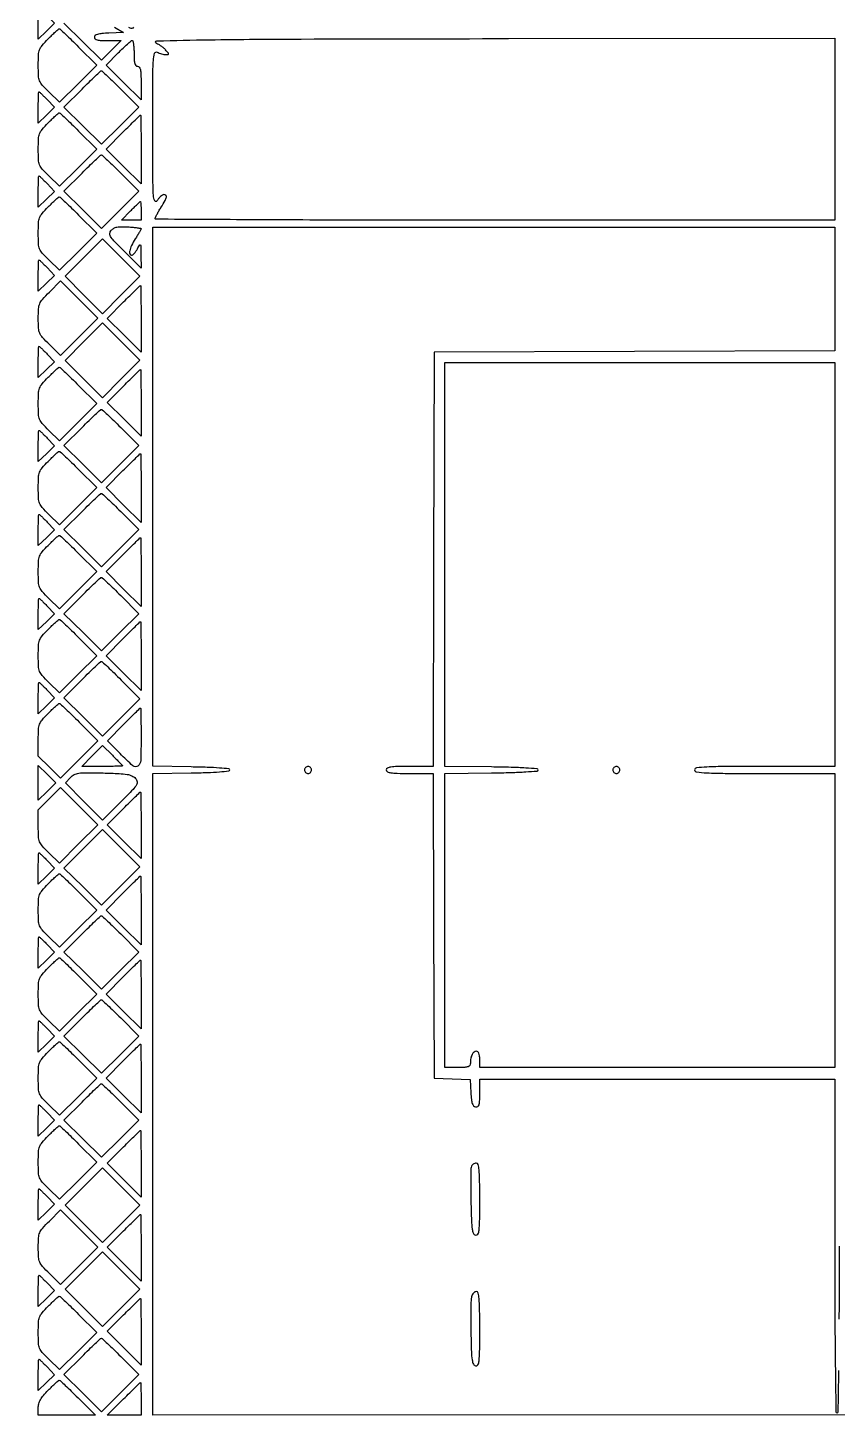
# Model space of a CAD drawing. Extents: x 0 to 836, y 5 to 589.
# Drawn here: x 349.4 to 378.8, y 167.4 to 217.9 of the extents above; entities that cross this region are included whole.
import ezdxf

# ---------------------------------------------------------------- set-up
doc = ezdxf.new("R2010")
doc.units = 0
doc.header["$MEASUREMENT"] = 0

msp = doc.modelspace()

# ---------------------------------------------------------------- linework, layer by layer
for points in [[(201.712326, 537.783562, -0.000001), (217.055896, 537.76491, -0.426088)], [(546.939, 229.3929, -0.000106), (546.943559, 250.949215, -0.000176), (546.957638, 269.095817, -0.000001), (546.976289, 285.583213, -0.415883)], [(836.0595, 588.6891), (420.497259, 588.710259, 0.000013), (261.145696, 588.714318, 0.000021), (126.989856, 588.708632), (4.934769, 588.698274, 0.19889), (4.878609, 588.675009, 0.198853), (4.855343, 588.618859), (4.83877, 516.273901, 0.000036), (4.826254, 436.744061, 0.000021), (4.8222, 342.282364), (4.8222, 95.946129), (4.469225, 95.920114, 0.031904), (4.160456, 95.877435, 0.315999), (4.075312, 95.787407, 0.415411), (4.137995, 95.703578, 0.035338), (4.43445, 95.6826), (4.8222, 95.6826), (4.8222, 50.2101), (4.8222, 4.7376), (420.462, 4.7376), (836.1018, 4.7376)], [(201.712326, 185.847562, -0.000001), (217.055896, 185.82891, -0.426088)], [(604.852986, 529.408162, -0.000002), (620.423836, 529.389509, -0.550615)], [(308.18842, 529.408162, -0.000002), (322.638019, 529.38951, -0.415836)], [(238.738155, 529.614638, -0.000002), (224.300981, 529.63329, -0.415836)], [(531.796111, 538.074638, -0.000002), (517.6951, 538.093291, -0.426056)], [(413.368417, 538.074638, -0.000002), (399.676779, 538.093291, -0.415815)], [(206.267293, 233.405114, -0.000001), (217.051222, 233.389599, -0.0589)], [(77.850638, 481.579418, -0.000002), (77.869294, 494.031443, -0.550517)], [(336.166934, 548.220763, -0.000002), (326.827688, 548.233536, -0.413812)], [(77.644162, 421.684687, -0.000002), (77.625507, 409.236574, -0.415775)], [(604.231838, 387.151416, -0.000003), (604.250494, 398.693431, -0.41574)], [(416.200272, 183.615063, 0.000001), (416.189899, 187.486097, 0.000001), (416.177627, 192.059154)], [(260.324089, 280.728444, -0.000002), (260.333986, 287.287743, -0.41377)], [(77.841889, 210.212758, -0.000002), (77.851786, 217.49274, -0.413814)], [(353.273145, 235.606241, -0.000004), (353.25667, 227.850838, -0.413589)], [(304.989363, 242.360362, -0.000006), (312.653939, 242.341698, -0.425725)], [(304.989363, 233.308162, -0.000006), (312.653939, 233.289498, -0.425725)], [(352.579214, 217.912934), (352.9089, 217.7181), (352.38015, 217.692913, 0.011248), (352.122863, 217.67485, 0.045136), (351.967906, 217.646204, 0.089857), (351.881538, 217.604244, 0.239244), (351.8514, 217.544863, 0.227905), (351.879407, 217.486609, 0.107026), (351.956075, 217.448506, 0.050365), (352.096914, 217.4276, 0.01168), (352.336606, 217.422), (352.821812, 217.422), (352.463877, 217.064066), (352.105943, 216.706131), (351.428715, 217.379387), (350.751487, 218.052643)], [(353.270384, 217.901997, -0.346729), (353.211727, 217.859963, -0.111313), (353.094453, 217.892098, -0.007532)], [(400.934201, 167.618892, -0.000078), (387.95445, 167.610158), (353.9664, 167.5926), (353.9664, 179.223054), (353.9664, 190.853509), (355.362472, 190.876704, 0.004643), (355.943113, 190.891746, 0.010469), (356.382578, 190.916436, 0.005218), (356.723991, 190.946386, 0.385812), (356.758545, 190.9845, 0.385812), (356.723991, 191.022614, 0.005218), (356.382578, 191.052564, 0.010469), (355.943113, 191.077254, 0.004643), (355.362472, 191.092296), (353.9664, 191.115491), (353.9664, 200.884746), (353.9664, 210.654), (366.318, 210.654), (378.6696, 210.654), (378.6696, 208.412572), (378.6696, 206.171145), (371.41515, 206.149522), (364.1607, 206.1279), (364.139093, 198.61965), (364.117486, 191.1114), (363.271943, 191.1114, 0.005166), (362.819594, 191.106726, 0.032087), (362.588474, 191.087076, 0.076343), (362.466882, 191.049282, 0.286755), (362.4264, 190.9845, 0.286733), (362.466877, 190.919719, 0.076357), (362.588448, 190.881925, 0.032093), (362.819529, 190.862274, 0.005168), (363.271787, 190.8576), (364.117175, 190.8576), (364.138937, 185.33745), (364.1607, 179.8173), (364.812232, 179.792665), (365.463764, 179.768031), (365.489032, 179.285888, 0.012725), (365.508281, 179.039002, 0.056096), (365.539421, 178.896626, 0.109743), (365.588698, 178.81553, 0.15577), (365.66235, 178.775569, 0.170556), (365.738259, 178.787026, 0.199387), (365.784316, 178.842883, 0.066037), (365.805758, 178.972433, 0.008037), (365.8104, 179.261197), (365.8104, 179.775), (372.24, 179.775), (378.6696, 179.775), (378.6696, 173.7261, 0.00093), (378.674526, 171.07674, 0.002567), (378.691046, 169.210575, 0.000369), (378.713027, 167.717741, 0.409692), (378.7542, 167.6772, 0.409692), (378.795373, 167.717741, 0.000369), (378.817354, 169.210575, 0.002567)], [(427.653, 133.4988), (410.8176, 133.4988), (393.9822, 133.4988), (393.9822, 138.1095), (393.9822, 142.7202), (410.7753, 142.7202, -0.000237), (417.214629, 142.717142, -0.000396), (422.635427, 142.707701, -0.000006), (427.550911, 142.695184, -0.413464)], [(421.159752, 167.644058, -0.00002), (411.728636, 167.630759, -0.000135)], [(378.833874, 171.07674, 0.00093), (378.8388, 173.7261)]]:
    msp.add_lwpolyline(points, format="xyb")
for points in [[(350.143068, 218.327151), (350.413726, 218.047902), (350.117363, 217.760655), (349.821, 217.473409), (349.821, 218.039904, -0.004253), (349.822848, 218.257123, -0.007083), (349.828551, 218.439992, -0.002006), (349.836282, 218.59652, -0.398667), (349.846704, 218.6064, -0.188495), (349.863384, 218.59988, -0.00261), (349.944364, 218.524371, -0.0069), (350.03747, 218.434183, -0.004436)], [(351.282391, 217.187421), (351.936113, 216.529843), (351.260042, 215.857737), (350.58397, 215.18563), (350.202485, 215.56003, -0.015273), (349.964025, 215.808805, -0.089715), (349.869131, 215.96195, -0.082348), (349.830023, 216.144128, -0.011783), (349.821, 216.526962, -0.011827), (349.829928, 216.904346, -0.077512), (349.867806, 217.089286, -0.087746), (349.958781, 217.243924, -0.017302), (350.177014, 217.482248, -0.006267), (350.31691, 217.621262, -0.009462), (350.442497, 217.738442, -0.00481), (350.550713, 217.833783, -0.180063), (350.580849, 217.845, -0.188828), (350.612553, 217.832584, -0.001635), (350.806653, 217.651836, -0.005399), (351.028355, 217.439484, -0.00342)], [(353.2896, 216.9567, 0.01212), (353.295236, 216.724225, 0.054498), (353.316518, 216.5901, 0.118311), (353.355965, 216.518197, 0.211442), (353.4165, 216.4914, -0.245499), (353.478977, 216.458757, -0.101128), (353.517859, 216.368378, -0.043125), (353.538283, 216.196842, -0.008078), (353.5434, 215.880167), (353.5434, 215.268935), (352.909171, 215.898931), (352.274941, 216.528928), (352.715931, 216.975464, -0.007015), (352.889725, 217.146574, -0.01046), (353.046867, 217.29083, -0.005822), (353.181938, 217.406952, -0.176412), (353.22326, 217.422, -0.353153), (353.249409, 217.400899, -0.017815), (353.270113, 217.285318, -0.022017), (353.284821, 217.135086, -0.013393)], [(378.6696, 214.2072), (378.6696, 210.9078), (366.3603, 210.9078, -0.000483), (361.640469, 210.912359, -0.000806), (357.667632, 210.926438, -0.000026), (354.078563, 210.945131, -0.424894), (354.05364, 210.97125, -0.10382), (354.063723, 211.010988, -0.007062), (354.11673, 211.115467, -0.009869), (354.184679, 211.238855, -0.007234), (354.264707, 211.3731, 0.009077), (354.414009, 211.625663, 0.07513), (354.46154, 211.749768, 0.279097), (354.440474, 211.811557, 0.176264), (354.366695, 211.8384, 0.147992), (354.315747, 211.822983, 0.039692), (354.248539, 211.770059, 0.036605), (354.178252, 211.694797, 0.030774), (354.115146, 211.60575, -0.606468), (354.038215, 211.611494, -0.087777), (353.991069, 211.812087, -0.012947), (353.972948, 212.419069, -0.000792), (353.968651, 214.231327, -0.000792), (353.970134, 216.09565, -0.013952), (353.988404, 216.698816, -0.056497), (354.033788, 216.961539, -0.476371), (354.130038, 217.001977, 0.031151), (354.20334, 216.968437, 0.022713), (354.28837, 216.940126, 0.023089), (354.371765, 216.920614, 0.045946), (354.43925, 216.9144, 0.027318), (354.522475, 216.91895, 0.392194), (354.540267, 216.939482, 0.169707), (354.525993, 216.976315, 0.007415), (354.433655, 217.08144, 0.032777), (354.362697, 217.150205, 0.022657), (354.274253, 217.218685, 0.022921), (354.182833, 217.27699, 0.042754), (354.103293, 217.31409, -0.826436), (354.119015, 217.410597, -0.003509), (356.02258, 217.450534, -0.002858), (359.338048, 217.477868, -0.000323), (366.84675, 217.491998), (378.6696, 217.5066)], [(352.805191, 215.664621), (353.458913, 215.007043), (352.782057, 214.334156), (352.1052, 213.661269), (351.428343, 214.334156), (350.751487, 215.007043), (351.405209, 215.664621, -0.00331), (351.659135, 215.916687, -0.005234), (351.880491, 216.129036, -0.001538), (352.074465, 216.310137, -0.189215), (352.1052, 216.3222, -0.189215), (352.135935, 216.310137, -0.001538), (352.329909, 216.129036, -0.005234), (352.551265, 215.916687, -0.00331)], [(350.143068, 215.281551), (350.413726, 215.002302), (350.117363, 214.715055), (349.821, 214.427809), (349.821, 214.994304, -0.004253), (349.822848, 215.211523, -0.007083), (349.828551, 215.394392, -0.002006), (349.836282, 215.55092, -0.398667), (349.846704, 215.5608, -0.188495), (349.863384, 215.55428, -0.00261), (349.944364, 215.478771, -0.0069), (350.03747, 215.388583, -0.004436)], [(351.282391, 214.141821), (351.936113, 213.484243), (351.260042, 212.812137), (350.58397, 212.14003), (350.202485, 212.51443, -0.015273), (349.964025, 212.763205, -0.089715), (349.869131, 212.91635, -0.082348), (349.830023, 213.098528, -0.011783), (349.821, 213.481362, -0.011827), (349.829928, 213.858746, -0.077512), (349.867806, 214.043686, -0.087746), (349.958781, 214.198324, -0.017302), (350.177014, 214.436648, -0.006267), (350.31691, 214.575662, -0.009462), (350.442497, 214.692842, -0.00481), (350.550713, 214.788183, -0.180063), (350.580849, 214.7994, -0.188828), (350.612553, 214.786984, -0.001635), (350.806653, 214.606236, -0.005399), (351.028355, 214.393884, -0.00342)], [(353.5434, 213.469067), (353.5434, 212.223335), (352.908836, 212.853664), (352.274272, 213.483992), (352.885569, 214.099396, -0.001781), (353.121604, 214.335331, -0.002887), (353.324132, 214.534025, -0.000473), (353.504261, 214.708385, -0.194441), (353.520133, 214.7148, -0.408354), (353.52966, 214.705462, -0.000343), (353.536565, 214.348866, -0.002919), (353.541728, 213.946743, -0.00175)], [(352.805191, 212.619021), (353.458913, 211.961443), (352.782057, 211.288556), (352.1052, 210.615669), (351.428343, 211.288556), (350.751487, 211.961443), (351.405209, 212.619021, -0.00331), (351.659135, 212.871087, -0.005234), (351.880491, 213.083436, -0.001538), (352.074465, 213.264537, -0.189215), (352.1052, 213.2766, -0.189215), (352.135935, 213.264537, -0.001538), (352.329909, 213.083436, -0.005234), (352.551265, 212.871087, -0.00331)], [(350.143068, 212.235951), (350.413726, 211.956702), (350.117363, 211.669455), (349.821, 211.382209), (349.821, 211.948704, -0.004253), (349.822848, 212.165923, -0.007083), (349.828551, 212.348792, -0.002006), (349.836282, 212.50532, -0.398667), (349.846704, 212.5152, -0.188495), (349.863384, 212.50868, -0.00261), (349.944364, 212.433171, -0.0069), (350.03747, 212.342983, -0.004436)], [(351.282391, 211.096221), (351.936113, 210.438643), (351.260042, 209.766537), (350.58397, 209.09443), (350.202485, 209.46883, -0.015273), (349.964025, 209.717605, -0.089715), (349.869131, 209.87075, -0.082348), (349.830023, 210.052928, -0.011783), (349.821, 210.435762, -0.011827), (349.829928, 210.813146, -0.077512), (349.867806, 210.998086, -0.087746), (349.958781, 211.152724, -0.017302), (350.177014, 211.391048, -0.006267), (350.31691, 211.530062, -0.009462), (350.442497, 211.647242, -0.00481), (350.550713, 211.742583, -0.180063), (350.580849, 211.7538, -0.188828), (350.612553, 211.741384, -0.001635), (350.806653, 211.560636, -0.005399), (351.028355, 211.348284, -0.00342)], [(353.5434, 211.2462), (353.5434, 210.9078), (353.187831, 210.9078), (352.832261, 210.9078), (353.1627, 211.2462, -0.003555), (353.291177, 211.375915, -0.005605), (353.403454, 211.485195, -0.001744), (353.501695, 211.57804, -0.190683), (353.518269, 211.5846, -0.386598), (353.52836, 211.575427, -0.005268), (353.536018, 211.485195, -0.011569), (353.541593, 211.375953, -0.006963)], [(353.5434, 210.602189, -0.126864), (353.537089, 210.577715, -0.003288), (353.481272, 210.47824, -0.006756), (353.412946, 210.362006, -0.00454), (353.3319, 210.231, 0.025049), (353.19802, 209.993336, 0.061946), (353.131596, 209.80507, 0.130355), (353.136772, 209.686966, 0.327994), (353.202298, 209.6388, 0.177438), (353.241886, 209.653306, 0.034656), (353.297214, 209.707141, 0.032905), (353.356085, 209.782372, 0.02529), (353.410411, 209.87145, -0.012625), (353.492997, 210.014915, -0.574033), (353.520821, 210.014387, -0.123941), (353.536261, 209.957031, -0.002262), (353.540013, 209.639529), (353.5434, 209.174959), (352.934616, 209.783743, -0.004494), (352.562619, 210.162487, -0.053184), (352.436276, 210.32489, -0.174377), (352.412657, 210.435918, -0.150946), (352.463115, 210.544413, -0.082848), (352.555353, 210.61757, -0.076652), (352.668818, 210.659273, -0.050258), (352.827705, 210.675019, -0.014935), (353.071899, 210.66732, -0.007161), (353.252678, 210.653608, -0.01181), (353.404897, 210.636234, -0.005486), (353.530352, 210.617499, -0.368315)], [(350.143068, 209.190351), (350.413726, 208.911102), (350.117363, 208.623855), (349.821, 208.336609), (349.821, 208.903104, -0.004253), (349.822848, 209.120323, -0.007083), (349.828551, 209.303192, -0.002006), (349.836282, 209.45972, -0.398667), (349.846704, 209.4696, -0.188495), (349.863384, 209.46308, -0.00261), (349.944364, 209.387571, -0.0069), (350.03747, 209.297383, -0.004436)], [(351.302626, 206.678932), (350.629581, 206.001917), (350.22529, 206.400128, -0.013387), (349.972973, 206.662324, -0.084315), (349.873, 206.817885, -0.086492), (349.831198, 206.996087, -0.014465), (349.821, 207.348514, -0.014722), (349.831332, 207.699345, -0.084513), (349.873133, 207.879899, -0.082122), (349.972733, 208.038759, -0.013485), (350.22093, 208.304723), (350.62086, 208.710759), (351.298265, 208.033353), (351.97567, 207.355948)], [(353.5434, 207.334179), (353.5434, 206.129359), (352.931552, 206.741207), (352.319704, 207.353054), (352.908133, 207.946027, -0.001863), (353.135411, 208.17336, -0.003015), (353.33059, 208.364814, -0.000515), (353.504031, 208.532558, -0.19431), (353.519981, 208.539, -0.408099), (353.529568, 208.529612, -0.000372), (353.536521, 208.185084, -0.003037), (353.541717, 207.796167, -0.001821)], [(350.143068, 206.060151), (350.413726, 205.780902), (350.117363, 205.493655), (349.821, 205.206409), (349.821, 205.772904, -0.004253), (349.822848, 205.990123, -0.007083), (349.828551, 206.172992, -0.002006), (349.836282, 206.32952, -0.398667), (349.846704, 206.3394, -0.188495), (349.863384, 206.33288, -0.00261), (349.944364, 206.257371, -0.0069), (350.03747, 206.167183, -0.004436)], [(351.282391, 204.920421), (351.936113, 204.262843), (351.260042, 203.590737), (350.58397, 202.91863), (350.202485, 203.29303, -0.015273), (349.964025, 203.541805, -0.089715), (349.869131, 203.69495, -0.082348), (349.830023, 203.877128, -0.011783), (349.821, 204.259962, -0.011827), (349.829928, 204.637346, -0.077512), (349.867806, 204.822286, -0.087746), (349.958781, 204.976924, -0.017302), (350.177014, 205.215248, -0.006267), (350.31691, 205.354262, -0.009462), (350.442497, 205.471442, -0.00481), (350.550713, 205.566783, -0.180063), (350.580849, 205.578, -0.188828), (350.612553, 205.565584, -0.001635), (350.806653, 205.384836, -0.005399), (351.028355, 205.172484, -0.00342)], [(378.6696, 198.4293), (378.6696, 191.1114), (376.1316, 191.1114, 0.001375), (374.696142, 191.107453, 0.011115), (374.03775, 191.089192, 0.01603), (373.65923, 191.058078, 0.381184), (373.5936, 190.9845, 0.381184), (373.65923, 190.910922, 0.01603), (374.03775, 190.879807, 0.011115), (374.696142, 190.861547, 0.001375), (376.1316, 190.8576), (378.6696, 190.8576), (378.6696, 185.5278), (378.6696, 180.198), (372.24, 180.198), (365.8104, 180.198), (365.8104, 180.4941, 0.026588), (365.803464, 180.624441, 0.06822), (365.780832, 180.71591, 0.11212), (365.743456, 180.770298, 0.188537), (365.692551, 180.7902, 0.175225), (365.604821, 180.758481, 0.101077), (365.533768, 180.669797, 0.074217), (365.487326, 180.532345, 0.044447), (365.472, 180.360281, -0.130288), (365.44966, 180.276003, -0.181192), (365.390208, 180.226526, -0.073959), (365.267863, 180.20326, -0.01007), (365.0067, 180.198), (364.5414, 180.198), (364.5414, 185.526048), (364.5414, 190.854097), (366.233523, 190.876998, 0.003718), (366.945252, 190.891925, 0.00876), (367.47574, 190.916305, 0.003789), (367.889842, 190.945765, 0.391375), (367.925646, 190.9845, 0.391375), (367.889842, 191.023235, 0.003789), (367.47574, 191.052695, 0.00876), (366.945252, 191.077075, 0.003718), (366.233523, 191.092002), (364.5414, 191.114903), (364.5414, 198.431052), (364.5414, 205.7472), (371.6055, 205.7472), (378.6696, 205.7472)], [(353.5434, 204.288579), (353.5434, 203.083759), (352.931552, 203.695607), (352.319704, 204.307454), (352.908133, 204.900427, -0.001863), (353.135411, 205.12776, -0.003015), (353.33059, 205.319214, -0.000515), (353.504031, 205.486958, -0.19431), (353.519981, 205.4934, -0.408099), (353.529568, 205.484012, -0.000372), (353.536521, 205.139484, -0.003037), (353.541717, 204.750567, -0.001821)], [(352.805191, 203.397621), (353.458913, 202.740043), (352.782057, 202.067156), (352.1052, 201.394269), (351.428343, 202.067156), (350.751487, 202.740043), (351.405209, 203.397621, -0.00331), (351.659135, 203.649687, -0.005234), (351.880491, 203.862036, -0.001538), (352.074465, 204.043137, -0.189215), (352.1052, 204.0552, -0.189215), (352.135935, 204.043137, -0.001538), (352.329909, 203.862036, -0.005234), (352.551265, 203.649687, -0.00331)], [(350.143068, 203.014551), (350.413726, 202.735302), (350.117363, 202.448055), (349.821, 202.160809), (349.821, 202.727304, -0.004253), (349.822848, 202.944523, -0.007083), (349.828551, 203.127392, -0.002006), (349.836282, 203.28392, -0.398667), (349.846704, 203.2938, -0.188495), (349.863384, 203.28728, -0.00261), (349.944364, 203.211771, -0.0069), (350.03747, 203.121583, -0.004436)], [(351.282391, 201.874821), (351.936113, 201.217243), (351.260042, 200.545137), (350.58397, 199.87303), (350.202485, 200.24743, -0.015273), (349.964025, 200.496205, -0.089715), (349.869131, 200.64935, -0.082348), (349.830023, 200.831528, -0.011783), (349.821, 201.214362, -0.011827), (349.829928, 201.591746, -0.077512), (349.867806, 201.776686, -0.087746), (349.958781, 201.931324, -0.017302), (350.177014, 202.169648, -0.006267), (350.31691, 202.308662, -0.009462), (350.442497, 202.425842, -0.00481), (350.550713, 202.521183, -0.180063), (350.580849, 202.5324, -0.188828), (350.612553, 202.519984, -0.001635), (350.806653, 202.339236, -0.005399), (351.028355, 202.126884, -0.00342)], [(353.5434, 201.202067), (353.5434, 199.956335), (352.908836, 200.586664), (352.274272, 201.216992), (352.885569, 201.832396, -0.001781), (353.121604, 202.068331, -0.002887), (353.324132, 202.267025, -0.000473), (353.504261, 202.441385, -0.194441), (353.520133, 202.4478, -0.408354), (353.52966, 202.438462, -0.000343), (353.536565, 202.081866, -0.002919), (353.541728, 201.679743, -0.00175)], [(352.805191, 200.352021), (353.458913, 199.694443), (352.782057, 199.021556), (352.1052, 198.348669), (351.428343, 199.021556), (350.751487, 199.694443), (351.405209, 200.352021, -0.00331), (351.659135, 200.604087, -0.005234), (351.880491, 200.816436, -0.001538), (352.074465, 200.997537, -0.189215), (352.1052, 201.0096, -0.189215), (352.135935, 200.997537, -0.001538), (352.329909, 200.816436, -0.005234), (352.551265, 200.604087, -0.00331)], [(350.143068, 199.968951), (350.413726, 199.689702), (350.117363, 199.402455), (349.821, 199.115209), (349.821, 199.681704, -0.004253), (349.822848, 199.898923, -0.007083), (349.828551, 200.081792, -0.002006), (349.836282, 200.23832, -0.398667), (349.846704, 200.2482, -0.188495), (349.863384, 200.24168, -0.00261), (349.944364, 200.166171, -0.0069), (350.03747, 200.075983, -0.004436)], [(351.282391, 198.829221), (351.936113, 198.171643), (351.260042, 197.499537), (350.58397, 196.82743), (350.202485, 197.20183, -0.015273), (349.964025, 197.450605, -0.089715), (349.869131, 197.60375, -0.082348), (349.830023, 197.785928, -0.011783), (349.821, 198.168762, -0.011827), (349.829928, 198.546146, -0.077512), (349.867806, 198.731086, -0.087746), (349.958781, 198.885724, -0.017302), (350.177014, 199.124048, -0.006267), (350.31691, 199.263062, -0.009462), (350.442497, 199.380242, -0.00481), (350.550713, 199.475583, -0.180063), (350.580849, 199.4868, -0.188828), (350.612553, 199.474384, -0.001635), (350.806653, 199.293636, -0.005399), (351.028355, 199.081284, -0.00342)], [(353.5434, 198.156467), (353.5434, 196.910735), (352.908836, 197.541064), (352.274272, 198.171392), (352.885569, 198.786796, -0.001781), (353.121604, 199.022731, -0.002887), (353.324132, 199.221425, -0.000473), (353.504261, 199.395785, -0.194441), (353.520133, 199.4022, -0.408354), (353.52966, 199.392862, -0.000343), (353.536565, 199.036266, -0.002919), (353.541728, 198.634143, -0.00175)], [(352.805191, 197.306421), (353.458913, 196.648843), (352.782057, 195.975956), (352.1052, 195.303069), (351.428343, 195.975956), (350.751487, 196.648843), (351.405209, 197.306421, -0.00331), (351.659135, 197.558487, -0.005234), (351.880491, 197.770836, -0.001538), (352.074465, 197.951937, -0.189215), (352.1052, 197.964, -0.189215), (352.135935, 197.951937, -0.001538), (352.329909, 197.770836, -0.005234), (352.551265, 197.558487, -0.00331)], [(350.143068, 196.923351), (350.413726, 196.644102), (350.117363, 196.356855), (349.821, 196.069609), (349.821, 196.636104, -0.004253), (349.822848, 196.853323, -0.007083), (349.828551, 197.036192, -0.002006), (349.836282, 197.19272, -0.398667), (349.846704, 197.2026, -0.188495), (349.863384, 197.19608, -0.00261), (349.944364, 197.120571, -0.0069), (350.03747, 197.030383, -0.004436)], [(351.282391, 195.783621), (351.936113, 195.126043), (351.260042, 194.453937), (350.58397, 193.78183), (350.202485, 194.15623, -0.015273), (349.964025, 194.405005, -0.089715), (349.869131, 194.55815, -0.082348), (349.830023, 194.740328, -0.011783), (349.821, 195.123162, -0.011827), (349.829928, 195.500546, -0.077512), (349.867806, 195.685486, -0.087746), (349.958781, 195.840124, -0.017302), (350.177014, 196.078448, -0.006267), (350.31691, 196.217462, -0.009462), (350.442497, 196.334642, -0.00481), (350.550713, 196.429983, -0.180063), (350.580849, 196.4412, -0.188828), (350.612553, 196.428784, -0.001635), (350.806653, 196.248036, -0.005399), (351.028355, 196.035684, -0.00342)], [(353.5434, 195.110867), (353.5434, 193.865135), (352.908836, 194.495464), (352.274272, 195.125792), (352.885569, 195.741196, -0.001781), (353.121604, 195.977131, -0.002887), (353.324132, 196.175825, -0.000473), (353.504261, 196.350185, -0.194441), (353.520133, 196.3566, -0.408354), (353.52966, 196.347262, -0.000343), (353.536565, 195.990666, -0.002919), (353.541728, 195.588543, -0.00175)], [(352.8243, 194.2416), (353.497131, 193.5648), (352.824192, 192.887891), (352.151253, 192.210982), (351.451428, 192.907171), (350.751604, 193.603361), (351.405267, 194.26088, -0.00331), (351.659171, 194.512923, -0.005234), (351.880509, 194.725254, -0.001538), (352.074465, 194.906337, -0.189214), (352.1052, 194.9184, -0.189541), (352.135986, 194.906295, -0.001457), (352.335522, 194.71959, -0.005093), (352.563047, 194.501036, -0.003216)], [(350.143068, 193.877751), (350.413726, 193.598502), (350.117363, 193.311255), (349.821, 193.024009), (349.821, 193.590504, -0.004253), (349.822848, 193.807723, -0.007083), (349.828551, 193.990592, -0.002006), (349.836282, 194.14712, -0.398667), (349.846704, 194.157, -0.188495), (349.863384, 194.15048, -0.00261), (349.944364, 194.074971, -0.0069), (350.03747, 193.984783, -0.004436)], [(351.3015, 192.7188), (351.974331, 192.042), (351.301956, 191.365658), (350.629581, 190.689317), (350.22529, 191.087528), (349.821, 191.485739), (349.821, 192.077917, -0.011843), (349.829934, 192.455026, -0.077526), (349.867821, 192.639923, -0.087718), (349.958804, 192.794552, -0.0173), (350.177014, 193.032848, -0.006267), (350.31691, 193.171862, -0.009462), (350.442497, 193.289042, -0.00481), (350.550713, 193.384383, -0.180063), (350.580849, 193.3956, -0.189167), (350.612607, 193.383139, -0.00155), (350.812266, 193.19679, -0.005254), (351.040137, 192.978233, -0.003323)], [(353.5434, 192.1689, -0.008463), (353.529099, 191.324035, -0.222663), (353.42865, 191.127277, -0.360722), (353.250874, 191.132932, -0.016866), (352.78169, 191.577014), (352.32186, 192.042627), (352.909211, 192.634514, -0.001866), (353.136076, 192.86143, -0.003021), (353.330907, 193.052533, -0.000517), (353.504032, 193.219959, -0.194299), (353.519981, 193.2264, -0.407181), (353.529558, 193.217051, -0.000482), (353.536521, 192.915759, -0.00346), (353.541717, 192.574397, -0.002075)], [(352.8666, 191.136086, -0.403157), (352.856922, 191.126034, -0.0011), (352.65019, 191.118651, -0.005234), (352.412376, 191.113174, -0.00314), (352.129886, 191.1114), (351.393171, 191.1114), (351.766964, 191.492267), (352.140756, 191.873133), (352.503678, 191.516952, -0.00324), (352.642796, 191.378637, -0.005133), (352.759992, 191.258148, -0.001471), (352.8601, 191.152469, -0.191126)], [(359.4654, 190.9845, 0.099038), (359.475088, 190.93607, 0.097945), (359.502677, 190.894877, 0.097945), (359.54387, 190.867288, 0.099038), (359.5923, 190.8576, 0.099038), (359.64073, 190.867288, 0.097945), (359.681923, 190.894877, 0.097945), (359.709512, 190.93607, 0.099038), (359.7192, 190.9845, 0.099038), (359.709512, 191.03293, 0.097945), (359.681923, 191.074123, 0.097945), (359.64073, 191.101712, 0.099038), (359.5923, 191.1114, 0.099038), (359.54387, 191.101712, 0.097945), (359.502677, 191.074123, 0.097945), (359.475088, 191.03293, 0.099038)], [(370.6326, 190.9845, 0.099038), (370.642288, 190.93607, 0.097945), (370.669877, 190.894877, 0.097945), (370.71107, 190.867288, 0.099038), (370.7595, 190.8576, 0.099038), (370.80793, 190.867288, 0.097945), (370.849123, 190.894877, 0.097945), (370.876712, 190.93607, 0.099038), (370.8864, 190.9845, 0.099038), (370.876712, 191.03293, 0.097945), (370.849123, 191.074123, 0.097945), (370.80793, 191.101712, 0.099038), (370.7595, 191.1114, 0.099038), (370.71107, 191.101712, 0.097945), (370.669877, 191.074123, 0.097945), (370.642288, 191.03293, 0.099038)], [(353.339792, 190.679679, -0.131196), (353.401618, 190.55936, -0.194456), (353.381764, 190.443947, -0.054259), (353.251244, 190.276772, -0.003526), (352.818461, 189.837843), (352.14487, 189.164252), (351.473642, 189.839441), (350.802413, 190.51463), (350.983085, 190.707265, -0.079691), (351.122798, 190.815337, -0.09037), (351.28346, 190.868416, -0.037379), (351.546771, 190.885322, -0.003768), (352.175645, 190.873912, -0.004696), (352.750166, 190.853756, -0.030225), (353.039014, 190.823347, -0.063652), (353.214562, 190.770491, -0.104286)], [(351.28117, 188.300552), (350.585322, 187.604704), (350.203161, 187.979766, -0.015217), (349.964161, 188.229049, -0.089705), (349.869165, 188.382275, -0.082422), (349.830026, 188.564493, -0.011777), (349.821, 188.947658), (349.821, 189.540488), (350.22093, 189.946523), (350.62086, 190.352559), (351.298939, 189.674479), (351.977018, 188.9964)], [(353.5434, 188.975979), (353.5434, 187.771159), (352.931552, 188.383007), (352.319704, 188.994854), (352.908133, 189.587827, -0.001863), (353.135411, 189.81516, -0.003015), (353.33059, 190.006614, -0.000515), (353.504031, 190.174358, -0.19431), (353.519981, 190.1808, -0.408099), (353.529568, 190.171412, -0.000372), (353.536521, 189.826884, -0.003037), (353.541717, 189.437967, -0.001821)], [(350.143068, 187.701951), (350.413726, 187.422702), (350.117363, 187.135455), (349.821, 186.848209), (349.821, 187.414704, -0.004253), (349.822848, 187.631923, -0.007083), (349.828551, 187.814792, -0.002006), (349.836282, 187.97132, -0.398667), (349.846704, 187.9812, -0.188495), (349.863384, 187.97468, -0.00261), (349.944364, 187.899171, -0.0069), (350.03747, 187.808983, -0.004436)], [(351.282391, 186.562221), (351.936113, 185.904643), (351.260042, 185.232537), (350.58397, 184.56043), (350.202485, 184.93483, -0.015273), (349.964025, 185.183605, -0.089715), (349.869131, 185.33675, -0.082348), (349.830023, 185.518928, -0.011783), (349.821, 185.901762, -0.011827), (349.829928, 186.279146, -0.077512), (349.867806, 186.464086, -0.087746), (349.958781, 186.618724, -0.017302), (350.177014, 186.857048, -0.006267), (350.31691, 186.996062, -0.009462), (350.442497, 187.113242, -0.00481), (350.550713, 187.208583, -0.180063), (350.580849, 187.2198, -0.188828), (350.612553, 187.207384, -0.001635), (350.806653, 187.026636, -0.005399), (351.028355, 186.814284, -0.00342)], [(353.5434, 185.889467), (353.5434, 184.643735), (352.908836, 185.274064), (352.274272, 185.904392), (352.885569, 186.519796, -0.001781), (353.121604, 186.755731, -0.002887), (353.324132, 186.954425, -0.000473), (353.504261, 187.128785, -0.194441), (353.520133, 187.1352, -0.408354), (353.52966, 187.125862, -0.000343), (353.536565, 186.769266, -0.002919), (353.541728, 186.367143, -0.00175)], [(352.805191, 185.039421), (353.458913, 184.381843), (352.782057, 183.708956), (352.1052, 183.036069), (351.428343, 183.708956), (350.751487, 184.381843), (351.405209, 185.039421, -0.00331), (351.659135, 185.291487, -0.005234), (351.880491, 185.503836, -0.001538), (352.074465, 185.684937, -0.189215), (352.1052, 185.697, -0.189215), (352.135935, 185.684937, -0.001538), (352.329909, 185.503836, -0.005234), (352.551265, 185.291487, -0.00331)], [(350.143068, 184.656351), (350.413726, 184.377102), (350.117363, 184.089855), (349.821, 183.802609), (349.821, 184.369104, -0.004253), (349.822848, 184.586323, -0.007083), (349.828551, 184.769192, -0.002006), (349.836282, 184.92572, -0.398667), (349.846704, 184.9356, -0.188495), (349.863384, 184.92908, -0.00261), (349.944364, 184.853571, -0.0069), (350.03747, 184.763383, -0.004436)], [(351.282391, 183.516621), (351.936113, 182.859043), (351.260042, 182.186937), (350.58397, 181.51483), (350.202485, 181.88923, -0.015273), (349.964025, 182.138005, -0.089715), (349.869131, 182.29115, -0.082348), (349.830023, 182.473328, -0.011783), (349.821, 182.856162, -0.011827), (349.829928, 183.233546, -0.077512), (349.867806, 183.418486, -0.087746), (349.958781, 183.573124, -0.017302), (350.177014, 183.811448, -0.006267), (350.31691, 183.950462, -0.009462), (350.442497, 184.067642, -0.00481), (350.550713, 184.162983, -0.180063), (350.580849, 184.1742, -0.188828), (350.612553, 184.161784, -0.001635), (350.806653, 183.981036, -0.005399), (351.028355, 183.768684, -0.00342)], [(353.5434, 182.843867), (353.5434, 181.598135), (352.908836, 182.228464), (352.274272, 182.858792), (352.885569, 183.474196, -0.001781), (353.121604, 183.710131, -0.002887), (353.324132, 183.908825, -0.000473), (353.504261, 184.083185, -0.194441), (353.520133, 184.0896, -0.408354), (353.52966, 184.080262, -0.000343), (353.536565, 183.723666, -0.002919), (353.541728, 183.321543, -0.00175)], [(352.805191, 181.993821), (353.458913, 181.336243), (352.782057, 180.663356), (352.1052, 179.990469), (351.428343, 180.663356), (350.751487, 181.336243), (351.405209, 181.993821, -0.00331), (351.659135, 182.245887, -0.005234), (351.880491, 182.458236, -0.001538), (352.074465, 182.639337, -0.189215), (352.1052, 182.6514, -0.189215), (352.135935, 182.639337, -0.001538), (352.329909, 182.458236, -0.005234), (352.551265, 182.245887, -0.00331)], [(350.143068, 181.610751), (350.413726, 181.331502), (350.117363, 181.044255), (349.821, 180.757009), (349.821, 181.323504, -0.004253), (349.822848, 181.540723, -0.007083), (349.828551, 181.723592, -0.002006), (349.836282, 181.88012, -0.398667), (349.846704, 181.89, -0.188495), (349.863384, 181.88348, -0.00261), (349.944364, 181.807971, -0.0069), (350.03747, 181.717783, -0.004436)], [(351.282391, 180.471021), (351.936113, 179.813443), (351.260042, 179.141337), (350.58397, 178.46923), (350.202485, 178.84363, -0.015273), (349.964025, 179.092405, -0.089715), (349.869131, 179.24555, -0.082348), (349.830023, 179.427728, -0.011783), (349.821, 179.810562, -0.011827), (349.829928, 180.187946, -0.077512), (349.867806, 180.372886, -0.087746), (349.958781, 180.527524, -0.017302), (350.177014, 180.765848, -0.006267), (350.31691, 180.904862, -0.009462), (350.442497, 181.022042, -0.00481), (350.550713, 181.117383, -0.180063), (350.580849, 181.1286, -0.188828), (350.612553, 181.116184, -0.001635), (350.806653, 180.935436, -0.005399), (351.028355, 180.723084, -0.00342)], [(353.5434, 179.798267), (353.5434, 178.552535), (352.908836, 179.182864), (352.274272, 179.813192), (352.885569, 180.428596, -0.001781), (353.121604, 180.664531, -0.002887), (353.324132, 180.863225, -0.000473), (353.504261, 181.037585, -0.194441), (353.520133, 181.044, -0.408354), (353.52966, 181.034662, -0.000343), (353.536565, 180.678066, -0.002919), (353.541728, 180.275943, -0.00175)], [(352.805191, 178.948221), (353.458913, 178.290643), (352.782057, 177.617756), (352.1052, 176.944869), (351.428343, 177.617756), (350.751487, 178.290643), (351.405209, 178.948221, -0.00331), (351.659135, 179.200287, -0.005234), (351.880491, 179.412636, -0.001538), (352.074465, 179.593737, -0.189215), (352.1052, 179.6058, -0.189215), (352.135935, 179.593737, -0.001538), (352.329909, 179.412636, -0.005234), (352.551265, 179.200287, -0.00331)], [(350.143068, 178.565151), (350.413726, 178.285902), (350.117363, 177.998655), (349.821, 177.711409), (349.821, 178.277904, -0.004253), (349.822848, 178.495123, -0.007083), (349.828551, 178.677992, -0.002006), (349.836282, 178.83452, -0.398667), (349.846704, 178.8444, -0.188495), (349.863384, 178.83788, -0.00261), (349.944364, 178.762371, -0.0069), (350.03747, 178.672183, -0.004436)], [(351.282391, 177.425421), (351.936113, 176.767843), (351.260042, 176.095737), (350.58397, 175.42363), (350.202485, 175.79803, -0.015273), (349.964025, 176.046805, -0.089715), (349.869131, 176.19995, -0.082348), (349.830023, 176.382128, -0.011783), (349.821, 176.764962, -0.011827), (349.829928, 177.142346, -0.077512), (349.867806, 177.327286, -0.087746), (349.958781, 177.481924, -0.017302), (350.177014, 177.720248, -0.006267), (350.31691, 177.859262, -0.009462), (350.442497, 177.976442, -0.00481), (350.550713, 178.071783, -0.180063), (350.580849, 178.083, -0.188828), (350.612553, 178.070584, -0.001635), (350.806653, 177.889836, -0.005399), (351.028355, 177.677484, -0.00342)], [(353.5434, 176.708979), (353.5434, 175.504159), (352.931552, 176.116007), (352.319704, 176.727854), (352.908133, 177.320827, -0.001863), (353.135411, 177.54816, -0.003015), (353.33059, 177.739614, -0.000515), (353.504031, 177.907358, -0.19431), (353.519981, 177.9138, -0.408099), (353.529568, 177.904412, -0.000372), (353.536521, 177.559884, -0.003037), (353.541717, 177.170967, -0.001821)], [(365.509146, 176.619576, 0.085594), (365.49305, 176.538352, 0.00263), (365.486329, 176.195601, 0.0051), (365.484649, 175.790298, 0.003499), (365.490651, 175.330477, 0.003166), (365.508653, 174.648352, 0.027134), (365.535167, 174.344252, 0.071345), (365.581066, 174.186814, 0.243425), (365.66235, 174.122798, 0.330119), (365.743339, 174.161736, 0.092911), (365.787329, 174.304127, 0.026278), (365.806723, 174.61753, 0.002314), (365.8104, 175.411897, 0.002873), (365.80618, 176.146336, 0.021635), (365.78717, 176.493166, 0.048565), (365.750766, 176.677413, 0.331021), (365.680845, 176.7294, 0.077461), (365.628168, 176.72119, 0.065048), (365.576967, 176.697139, 0.066759), (365.534932, 176.661563, 0.092436)], [(350.143068, 175.519551), (350.413726, 175.240302), (350.117363, 174.953055), (349.821, 174.665809), (349.821, 175.232304, -0.004253), (349.822848, 175.449523, -0.007083), (349.828551, 175.632392, -0.002006), (349.836282, 175.78892, -0.398667), (349.846704, 175.7988, -0.188495), (349.863384, 175.79228, -0.00261), (349.944364, 175.716771, -0.0069), (350.03747, 175.626583, -0.004436)], [(351.302626, 173.008132), (350.629581, 172.331117), (350.22529, 172.729328, -0.013387), (349.972973, 172.991524, -0.084315), (349.873, 173.147085, -0.086492), (349.831198, 173.325287, -0.014465), (349.821, 173.677714, -0.014722), (349.831332, 174.028545, -0.084513), (349.873133, 174.209099, -0.082122), (349.972733, 174.367959, -0.013485), (350.22093, 174.633923), (350.62086, 175.039959), (351.298265, 174.362553), (351.97567, 173.685148)], [(353.5434, 173.663379), (353.5434, 172.458559), (352.931552, 173.070407), (352.319704, 173.682254), (352.908133, 174.275227, -0.001863), (353.135411, 174.50256, -0.003015), (353.33059, 174.694014, -0.000515), (353.504031, 174.861758, -0.19431), (353.519981, 174.8682, -0.408099), (353.529568, 174.858812, -0.000372), (353.536521, 174.514284, -0.003037), (353.541717, 174.125367, -0.001821)], [(350.143068, 172.389351), (350.413726, 172.110102), (350.117363, 171.822855), (349.821, 171.535609), (349.821, 172.102104, -0.004253), (349.822848, 172.319323, -0.007083), (349.828551, 172.502192, -0.002006), (349.836282, 172.65872, -0.398667), (349.846704, 172.6686, -0.188495), (349.863384, 172.66208, -0.00261), (349.944364, 172.586571, -0.0069), (350.03747, 172.496383, -0.004436)], [(351.282391, 171.249621), (351.936113, 170.592043), (351.260042, 169.919937), (350.58397, 169.24783), (350.202485, 169.62223, -0.015273), (349.964025, 169.871005, -0.089715), (349.869131, 170.02415, -0.082348), (349.830023, 170.206328, -0.011783), (349.821, 170.589162, -0.011827), (349.829928, 170.966546, -0.077512), (349.867806, 171.151486, -0.087746), (349.958781, 171.306124, -0.017302), (350.177014, 171.544448, -0.006267), (350.31691, 171.683462, -0.009462), (350.442497, 171.800642, -0.00481), (350.550713, 171.895983, -0.180063), (350.580849, 171.9072, -0.188828), (350.612553, 171.894784, -0.001635), (350.806653, 171.714036, -0.005399), (351.028355, 171.501684, -0.00342)], [(353.5434, 170.617779), (353.5434, 169.412959), (352.931552, 170.024807), (352.319704, 170.636654), (352.908133, 171.229627, -0.001863), (353.135411, 171.45696, -0.003015), (353.33059, 171.648414, -0.000515), (353.504031, 171.816158, -0.19431), (353.519981, 171.8226, -0.408099), (353.529568, 171.813212, -0.000372), (353.536521, 171.468684, -0.003037), (353.541717, 171.079767, -0.001821)], [(365.512698, 171.88605, 0.052442), (365.495199, 171.759967, 0.004006), (365.486573, 171.41643, 0.00547), (365.484044, 171.00556, 0.004141), (365.489936, 170.554644, 0.003319), (365.508354, 169.896727, 0.027946), (365.535165, 169.601282, 0.073324), (365.581321, 169.448153, 0.239988), (365.66235, 169.385191, 0.335143), (365.743604, 169.42517, 0.089248), (365.787389, 169.572558, 0.025463), (365.80674, 169.895617, 0.002229), (365.8104, 170.716597, 0.002877), (365.806111, 171.462152, 0.020096), (365.787301, 171.825701, 0.040697), (365.752557, 172.024259, 0.341469), (365.685112, 172.0764, 0.135426), (365.633693, 172.062213, 0.074229), (365.582784, 172.020485, 0.065026), (365.540052, 171.958837, 0.058457)], [(352.805191, 169.726821), (353.458913, 169.069243), (352.782057, 168.396356), (352.1052, 167.723469), (351.428343, 168.396356), (350.751487, 169.069243), (351.405209, 169.726821, -0.00331), (351.659135, 169.978887, -0.005234), (351.880491, 170.191236, -0.001538), (352.074465, 170.372337, -0.189215), (352.1052, 170.3844, -0.189215), (352.135935, 170.372337, -0.001538), (352.329909, 170.191236, -0.005234), (352.551265, 169.978887, -0.00331)], [(350.143068, 169.343751), (350.413726, 169.064502), (350.117363, 168.777255), (349.821, 168.490009), (349.821, 169.056504, -0.004253), (349.822848, 169.273723, -0.007083), (349.828551, 169.456592, -0.002006), (349.836282, 169.61312, -0.398667), (349.846704, 169.623, -0.188495), (349.863384, 169.61648, -0.00261), (349.944364, 169.540971, -0.0069), (350.03747, 169.450783, -0.004436)], [(351.2592, 168.2271), (351.889465, 167.5926), (350.855233, 167.5926), (349.821, 167.5926), (349.821, 167.864348, -0.065097), (349.840589, 168.014172, -0.062908), (349.898091, 168.155802, -0.047395), (350.004386, 168.309176, -0.018819), (350.177014, 168.498848, -0.006284), (350.31692, 168.637862, -0.009485), (350.442536, 168.755042, -0.004833), (350.550771, 168.85036, -0.179998), (350.580982, 168.8616, -0.188454), (350.612694, 168.849207, -0.001757), (350.799989, 168.675216, -0.005603), (351.014148, 168.470313, -0.003557)], [(353.5434, 168.1848), (353.5434, 167.5926), (352.932319, 167.5926), (352.321238, 167.5926), (352.9089, 168.1848, -0.001865), (353.135884, 168.411837, -0.003019), (353.330816, 168.603041, -0.000516), (353.504032, 168.770559, -0.194302), (353.519981, 168.777, -0.400909), (353.529496, 168.76791, -0.001528), (353.536521, 168.603041, -0.006175), (353.541717, 168.411876, -0.003706)]]:
    msp.add_lwpolyline(points, format="xyb", close=True)
for points in [[(352.8243, 208.2006), (352.15013, 207.522452), (351.47333, 208.199252), (350.79653, 208.876052), (351.4707, 209.5542), (352.14487, 210.232348), (352.82167, 209.555548), (353.49847, 208.878748)], [(352.8243, 205.155), (352.15013, 204.476852), (351.47333, 205.153652), (350.79653, 205.830452), (351.4707, 206.5086), (352.14487, 207.186748), (352.82167, 206.509948), (353.49847, 205.833148)], [(350.13684, 190.20336), (349.821, 189.88752), (349.821, 190.5192), (349.821, 191.15088), (350.13684, 190.83504), (350.45268, 190.5192)], [(352.803183, 186.776965), (352.106548, 186.08033), (351.428965, 186.753938), (350.751382, 187.427547), (351.448185, 188.127989), (352.144988, 188.82843), (352.822403, 188.151015), (353.499818, 187.4736)], [(352.8243, 174.5298), (352.15013, 173.851652), (351.47333, 174.528452), (350.79653, 175.205252), (351.4707, 175.8834), (352.14487, 176.561548), (352.82167, 175.884748), (353.49847, 175.207948)], [(352.8243, 171.4842), (352.15013, 170.806052), (351.47333, 171.482852), (350.79653, 172.159652), (351.4707, 172.8378), (352.14487, 173.515948), (352.82167, 172.839148), (353.49847, 172.162348)]]:
    msp.add_lwpolyline(points, close=True)

doc.saveas('drawing.dxf')
